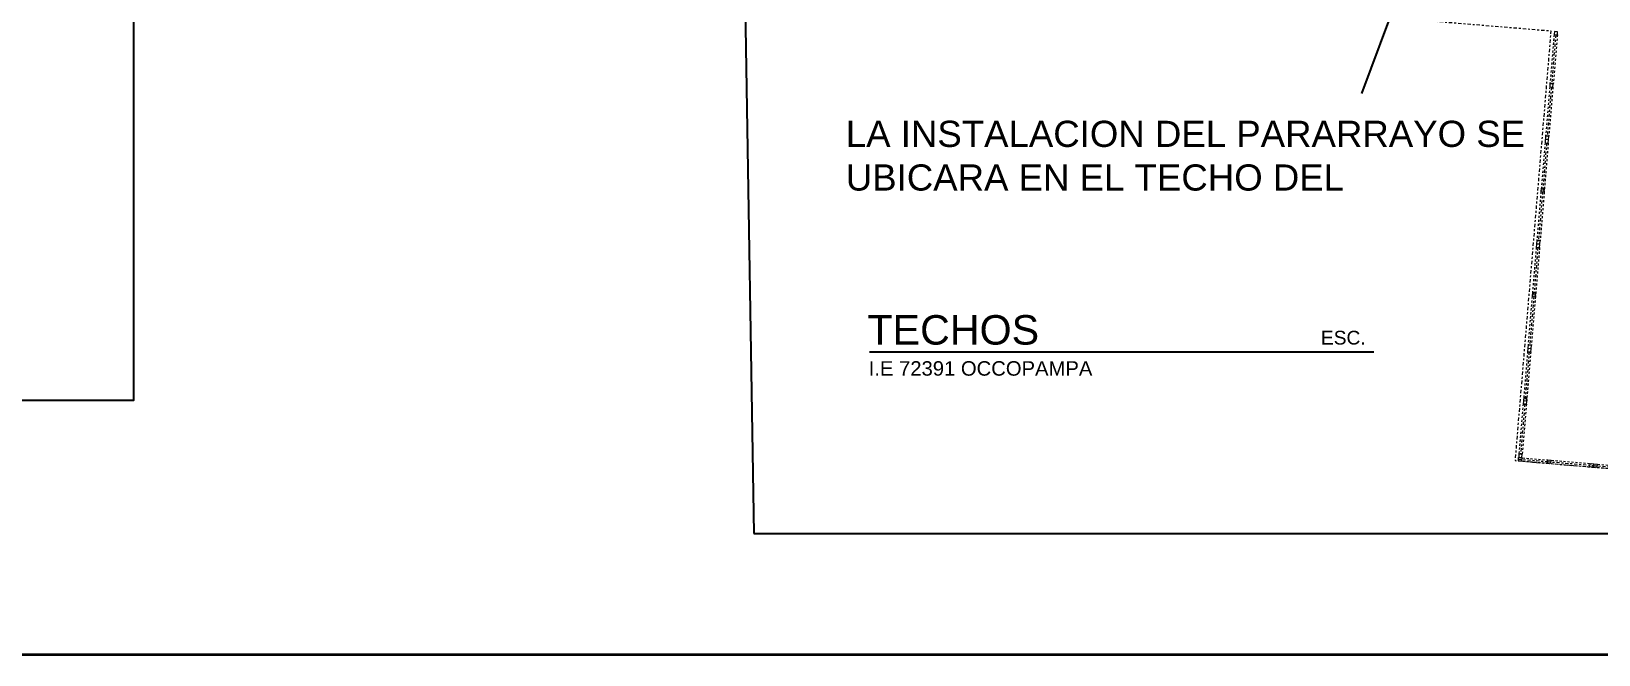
# Model space of a CAD drawing. Header units: inches. Extents: x 1693 to 10990, y 1878 to 5055.
# Drawn here: x 10214.3 to 10295, y 4328.7 to 4360.8 of the extents above; entities that cross this region are included whole.
import ezdxf
from ezdxf.enums import TextEntityAlignment as Align

# ---------------------------------------------------------------- set-up
doc = ezdxf.new("R2010")
doc.units = ezdxf.units.IN
for name, pattern in [('Línea Oculta', [0.15875, 0.105833, -0.052917]), ('Punto & Raya', [0.335139, 0.176389, -0.088194, 0, -0.070556]), ('Punto & Rayas', [0.335139, 0.15875, -0.088194, 0, -0.088194])]:
    doc.linetypes.add(name, pattern=pattern)
doc.layers.add('04. NOMBRES', color=7, linetype='Continuous')
doc.layers.add('P02', color=2, linetype='Continuous')
for name, color, linetype, lineweight, true_color in [('CERCO F-COLUMNAS_Pluma_Nº__88', 7, 'Continuous', 20, 0xfd4435), ('CERCO F-VIGAS_Pluma_Nº__69', 7, 'Continuous', 5, 0x71cebe), ('CERCO F-VIGAS_Pluma_Nº__90', 7, 'Continuous', 5, 0x00bfbf)]:
    doc.layers.add(name, color=color, linetype=linetype, lineweight=lineweight, true_color=true_color)
for name, color, linetype, lineweight in [('COTAS', 34, 'Continuous', 5), ('MUROS-05', 7, 'Continuous', 40), ('PROYECC', 10, 'Punto & Raya', 0)]:
    doc.layers.add(name, color=color, linetype=linetype, lineweight=lineweight)
doc.styles.add('COTA', font='swisse.ttf')
doc.styles.add('MEMBRETE CHALA A0H - ARQUITECTURA$0$OTT$0$arial', font='arial.ttf')
doc.styles.add('MEMBRETE CHALA A0H - ARQUITECTURA$0$Standard', font='arial.ttf')
doc.styles.get("Standard").update_dxf_attribs({"font": 'arial.ttf'})
doc.dimstyles.new('50', dxfattribs={"dimtxt": 0.13, "dimasz": 0.11, "dimexe": 0.11, "dimexo": 0.1, "dimgap": 0.05, "dimtad": 2, "dimtih": 1, "dimtoh": 1, "dimzin": 1, "dimdsep": 46, "dimtxsty": 'COTA', "dimblk": 'ARCHTICK', "dimcen": 2.5, "dimdle": 0.1, "dimclrd": 1, "dimclre": 1, "dimclrt": 2, "dimazin": 3, "dimtfac": 1, "dimtmove": 2, "dimatfit": 3, "dimfxl": 1, "dimarcsym": 0})

# ---------------------------------------------------------------- blocks, each defined once
blk = doc.blocks.new('MEMBRETE CHALA A0H - ARQUITECTURA$0$D+M VISTA EN CORTE')
at = {"layer": '04. NOMBRES', "color": 3}
blk.add_line((3.66, 3.15), (87.63, 3.15), dxfattribs=at)
at = {"layer": '04. NOMBRES', "color": 0, "style": 'MEMBRETE CHALA A0H - ARQUITECTURA$0$OTT$0$arial'}
blk.add_attdef('NIVEL', (3.32, 4.37), '', height=4.91, dxfattribs=at)
at = {"layer": '04. NOMBRES', "color": 2, "style": 'MEMBRETE CHALA A0H - ARQUITECTURA$0$Standard'}
blk.add_attdef('ESCALA', text='', height=2.29, dxfattribs=at).set_placement((87.15, 4.38), align=Align.RIGHT)
at = {"layer": '04. NOMBRES', "color": 7, "style": 'MEMBRETE CHALA A0H - ARQUITECTURA$0$OTT$0$arial'}
blk.add_attdef('EDIFICIO', (3.53, -0.8), '', height=2.41, dxfattribs=at)
blk = doc.blocks.new('_ArchTick')
at = {"color": 0, "linetype": 'ByBlock', "const_width": 0.15}
blk.add_lwpolyline([(-0.5, -0.5), (0.5, 0.5)], dxfattribs=at)

msp = doc.modelspace()

# ---------------------------------------------------------------- linework, layer by layer
at = {"color": 4, "linetype": 'ByBlock', "lineweight": 25, "elevation": -0.291}
msp.add_lwpolyline([(10251.525, 4334.938), (10329.934, 4334.938), (10328.536, 4420.411), (10250.127, 4420.411)], close=True, dxfattribs=at)
at = {"layer": 'CERCO F-COLUMNAS_Pluma_Nº__88', "color": 20, "linetype": 'Continuous', "lineweight": 20, "true_color": 0xfd4435}
for points in [[(10292.905, 4360.783), (10292.737, 4360.797), (10292.723, 4360.629), (10292.891, 4360.615)], [(10292.68, 4358.092), (10292.511, 4358.106), (10292.497, 4357.938), (10292.665, 4357.924)], [(10292.438, 4355.213), (10292.27, 4355.227), (10292.256, 4355.059), (10292.424, 4355.045)], [(10292.454, 4355.401), (10292.286, 4355.416), (10292.272, 4355.247), (10292.44, 4355.233)], [(10292.229, 4352.711), (10292.061, 4352.725), (10292.046, 4352.557), (10292.215, 4352.543)], [(10292.003, 4350.02), (10291.835, 4350.034), (10291.821, 4349.866), (10291.989, 4349.852)], [(10291.988, 4349.832), (10291.819, 4349.846), (10291.805, 4349.677), (10291.974, 4349.663)], [(10291.778, 4347.329), (10291.61, 4347.343), (10291.596, 4347.175), (10291.764, 4347.161)], [(10291.537, 4344.45), (10291.369, 4344.464), (10291.355, 4344.296), (10291.523, 4344.282)], [(10291.553, 4344.638), (10291.384, 4344.652), (10291.37, 4344.484), (10291.539, 4344.47)], [(10291.327, 4341.948), (10291.159, 4341.962), (10291.145, 4341.794), (10291.313, 4341.779)], [(10291.311, 4341.759), (10291.143, 4341.773), (10291.129, 4341.605), (10291.297, 4341.591)], [(10290.899, 4338.859), (10291.067, 4338.845), (10291.053, 4338.677), (10290.885, 4338.691)], [(10291.083, 4339.033), (10290.915, 4339.047), (10290.901, 4338.879), (10291.069, 4338.865)], [(10292.392, 4338.733), (10292.56, 4338.719), (10292.546, 4338.551), (10292.378, 4338.565)], [(10294.578, 4338.549), (10294.747, 4338.535), (10294.732, 4338.366), (10294.564, 4338.381)], [(10294.763, 4338.533), (10294.932, 4338.519), (10294.917, 4338.351), (10294.749, 4338.365)]]:
    msp.add_lwpolyline(points, close=True, dxfattribs=at)
for points in [[(10292.824, 4360.62), (10292.891, 4360.615), (10292.905, 4360.783), (10292.737, 4360.797), (10292.723, 4360.629)], [(10292.511, 4358.106), (10292.497, 4357.938)], [(10292.598, 4357.93), (10292.665, 4357.924), (10292.68, 4358.092), (10292.612, 4358.098)], [(10292.357, 4355.051), (10292.424, 4355.045), (10292.438, 4355.213), (10292.27, 4355.227), (10292.256, 4355.059)], [(10292.286, 4355.416), (10292.272, 4355.247), (10292.44, 4355.233), (10292.454, 4355.401), (10292.387, 4355.407)], [(10292.061, 4352.725), (10292.046, 4352.557), (10292.215, 4352.543), (10292.229, 4352.711), (10292.161, 4352.716)], [(10291.835, 4350.034), (10291.821, 4349.866), (10291.989, 4349.852), (10292.003, 4350.02), (10291.936, 4350.026)]]:
    msp.add_lwpolyline(points, dxfattribs=at)
at = {"layer": 'CERCO F-VIGAS_Pluma_Nº__69', "color": 123, "linetype": 'Punto & Rayas', "lineweight": 5, "true_color": 0x71cebe}
for p, q in [((10292.807, 4360.622), (10292.595, 4358.099)), ((10292.807, 4360.622), (10292.595, 4358.099)), ((10292.581, 4357.931), (10292.37, 4355.408)), ((10292.581, 4357.931), (10292.37, 4355.408)), ((10292.34, 4355.052), (10292.129, 4352.529)), ((10292.34, 4355.052), (10292.129, 4352.529)), ((10292.131, 4352.55), (10291.919, 4350.027)), ((10292.131, 4352.55), (10291.919, 4350.027)), ((10291.889, 4349.67), (10291.678, 4347.148)), ((10291.68, 4347.168), (10291.469, 4344.645)), ((10291.44, 4344.309), (10291.229, 4341.787)), ((10291.215, 4341.618), (10290.999, 4339.04)), ((10290.892, 4338.775), (10292.385, 4338.649)), ((10292.385, 4338.649), (10294.74, 4338.451)), ((10294.756, 4338.449), (10297.111, 4338.251))]:
    msp.add_line(p, q, dxfattribs=at)
at = {"layer": 'CERCO F-VIGAS_Pluma_Nº__90', "color": 132, "linetype": 'Línea Oculta', "lineweight": 5, "true_color": 0x00bfbf}
for p, q in [((10292.723, 4360.629), (10292.511, 4358.106)), ((10292.723, 4360.629), (10292.511, 4358.106)), ((10292.891, 4360.615), (10292.68, 4358.092)), ((10292.891, 4360.615), (10292.68, 4358.092)), ((10292.723, 4360.629), (10292.891, 4360.615)), ((10292.723, 4360.629), (10292.891, 4360.615)), ((10292.511, 4358.106), (10292.68, 4358.092)), ((10292.511, 4358.106), (10292.68, 4358.092)), ((10292.497, 4357.938), (10292.286, 4355.416)), ((10292.497, 4357.938), (10292.286, 4355.416)), ((10292.665, 4357.924), (10292.454, 4355.401)), ((10292.665, 4357.924), (10292.454, 4355.401)), ((10292.497, 4357.938), (10292.665, 4357.924)), ((10292.497, 4357.938), (10292.665, 4357.924)), ((10292.256, 4355.059), (10292.045, 4352.536)), ((10292.256, 4355.059), (10292.045, 4352.536)), ((10292.424, 4355.045), (10292.213, 4352.522)), ((10292.424, 4355.045), (10292.213, 4352.522)), ((10292.256, 4355.059), (10292.424, 4355.045)), ((10292.256, 4355.059), (10292.424, 4355.045)), ((10292.286, 4355.416), (10292.454, 4355.401)), ((10292.286, 4355.416), (10292.454, 4355.401)), ((10292.045, 4352.536), (10291.835, 4350.034)), ((10292.045, 4352.536), (10291.835, 4350.034)), ((10292.213, 4352.522), (10292.003, 4350.02)), ((10292.213, 4352.522), (10292.003, 4350.02)), ((10291.835, 4350.034), (10292.003, 4350.02)), ((10291.835, 4350.034), (10292.003, 4350.02)), ((10291.805, 4349.677), (10291.594, 4347.155)), ((10291.974, 4349.663), (10291.762, 4347.141)), ((10291.805, 4349.677), (10291.974, 4349.663)), ((10291.594, 4347.155), (10291.384, 4344.652)), ((10291.762, 4347.141), (10291.553, 4344.638)), ((10291.356, 4344.316), (10291.145, 4341.794)), ((10291.356, 4344.316), (10291.524, 4344.302)), ((10291.384, 4344.652), (10291.553, 4344.638)), ((10291.524, 4344.302), (10291.313, 4341.779)), ((10291.131, 4341.625), (10290.915, 4339.047)), ((10291.299, 4341.611), (10291.083, 4339.033)), ((10291.131, 4341.625), (10291.299, 4341.611)), ((10291.145, 4341.794), (10291.313, 4341.779)), ((10290.885, 4338.691), (10290.899, 4338.859)), ((10290.885, 4338.691), (10292.378, 4338.565)), ((10290.899, 4338.859), (10292.392, 4338.733)), ((10290.915, 4339.047), (10291.083, 4339.033)), ((10292.392, 4338.733), (10294.747, 4338.535)), ((10292.378, 4338.565), (10294.732, 4338.366)), ((10294.732, 4338.366), (10294.747, 4338.535)), ((10294.749, 4338.365), (10294.763, 4338.533)), ((10294.749, 4338.365), (10297.104, 4338.166)), ((10294.763, 4338.533), (10297.118, 4338.335))]:
    msp.add_line(p, q, dxfattribs=at)
at = {"layer": 'MUROS-05', "color": 4}
msp.add_lwpolyline([(10353.265, 4328.708), (10017.335, 4328.713), (10017.354, 4615.387), (10353.265, 4615.389)], close=True, dxfattribs=at)
at = {"layer": 'P02', "color": 4}
msp.add_lwpolyline([(10028.868, 4594.474), (10219.594, 4594.474), (10219.594, 4341.802), (10028.868, 4341.802)], close=True, dxfattribs=at)
at = {"layer": 'PROYECC', "flags": 128}
msp.add_lwpolyline([(10321.734, 4336.093), (10321.126, 4408.851), (10257.755, 4398.616), (10257.754, 4363.711), (10292.558, 4360.827), (10290.711, 4338.7)], close=True, dxfattribs=at)

# ---------------------------------------------------------------- block references
at = {"color": 0, "xscale": 0.3092234811587643, "yscale": 0.3092234811587643, "zscale": 0.3092234811587643}
msp.add_blockref('MEMBRETE CHALA A0H - ARQUITECTURA$0$D+M VISTA EN CORTE', (10256.352, 4343.32), dxfattribs=at).add_auto_attribs({'NIVEL': 'TECHOS', 'ESCALA': 'ESC. ', 'EDIFICIO': 'I.E 72391 OCCOPAMPA '})

# ---------------------------------------------------------------- texts
at = {"layer": 'COTAS', "insert": (10256.265, 4356.198), "char_height": 1.34855, "width": 36.03188, "attachment_point": 1}
msp.add_mtext('\\A1;LA INSTALACION DEL PARARRAYO SE UBICARA EN EL TECHO DEL ', dxfattribs=at)

# ---------------------------------------------------------------- leaders
msp.add_leader([(10292.245, 4382.923), (10282.808, 4357.593)], dimstyle='50', override={"dimasz": 0.08, "dimgap": 0.05, "dimtad": 0})

doc.saveas('drawing.dxf')
